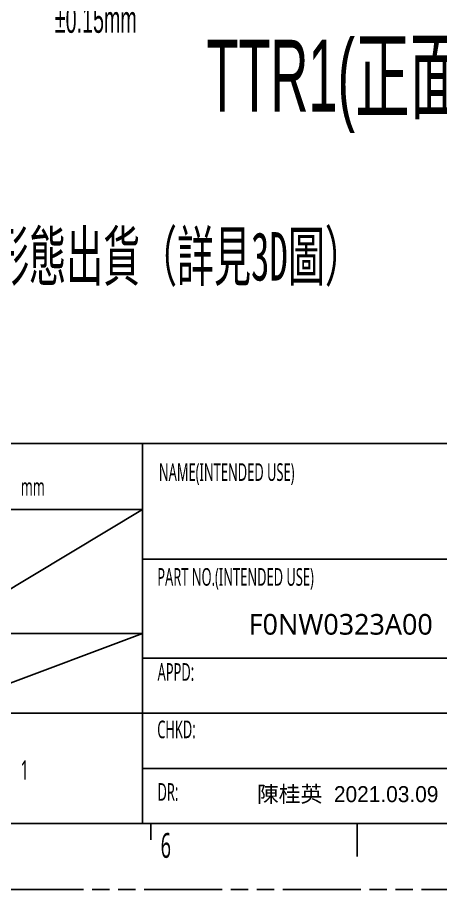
# Model space of a CAD drawing. Header units: millimetres. Extents: x -28 to 350, y 32 to 299.
# Drawn here: x 221.3 to 268.5, y 32 to 129.3 of the extents above; entities that cross this region are included whole.
import ezdxf

# ---------------------------------------------------------------- set-up
doc = ezdxf.new("R2010")
doc.units = ezdxf.units.MM
doc.header["$LTSCALE"] = 19.36
doc.linetypes.add('PHANTOM', pattern=[0.8, 0.45, -0.05, 0.1, -0.05, 0.1, -0.05])
doc.layers.get('0').update_dxf_attribs({"linetype": 'CONTINUOUS'})
doc.layers.add('0PAPERF', color=2, linetype='PHANTOM', plot=False)
doc.layers.add('DIM', color=100, linetype='CONTINUOUS', lineweight=15)
doc.layers.add('備註', color=1, linetype='CONTINUOUS', lineweight=20)
doc.layers.add('susa-t', color=2, linetype='CONTINUOUS')
doc.layers.add('鵬鼎', color=5, linetype='CONTINUOUS')
doc.styles.get("Standard").update_dxf_attribs({"font": 'simplex.shx', "width": 0.56})

msp = doc.modelspace()

# ---------------------------------------------------------------- linework, layer by layer
at = {"color": 0}
for p, q in [((167.999, 81.792), (338.495, 81.792)), ((235.276, 39.398), (235.276, 81.792)), ((167.999, 74.419), (235.276, 74.419)), ((212.236, 60.595), (235.276, 74.419)), ((338.495, 68.889), (235.276, 68.889)), ((338.495, 68.889), (235.276, 68.889)), ((167.999, 60.595), (235.276, 60.595)), ((212.236, 51.972), (235.276, 60.595)), ((338.495, 57.83), (235.276, 57.83)), ((280.435, 51.686), (212.236, 51.686)), ((235.276, 45.542), (280.435, 45.542))]:
    msp.add_line(p, q, dxfattribs=at)
for p, q in [((-17.242, 39.398), (338.495, 39.398)), ((236.198, 39.398), (236.198, 37.555)), ((259.238, 39.398), (259.238, 35.712))]:
    msp.add_line(p, q)
msp.add_lwpolyline([(235.276, 81.792), (338.495, 81.792), (338.495, 68.889), (235.276, 68.889)], close=True, dxfattribs=at)
at = {"layer": '0PAPERF'}
msp.add_line((-27.842, 32.025), (350.11, 32.025), dxfattribs=at)

# ---------------------------------------------------------------- texts
at = {"color": 0, "char_height": 1.96878, "attachment_point": 1}
for s, insert, width in [('{\\fMicrosoft JhengHei|b0|i0|c136|p0;NAME(INTENDED USE)}', (237.093, 79.58), 38.93621), ('{\\fMicrosoft JhengHei|b0|i0|c136|p0;mm}', (221.67, 77.937), 9.15758), ('{\\fMicrosoft JhengHei|b0|i0|c136|p0;PART NO.(INTENDED USE)}', (236.915, 67.888), 39.90136), ('{\\fMicrosoft JhengHei|b0|i0|c136|p0;APPD:}', (236.947, 57.282), 9.15758), ('{\\fMicrosoft JhengHei|b0|i0|c136|p0;CHKD:}', (236.909, 50.877), 9.15758), ('{\\fMicrosoft JhengHei|b0|i0|c136|p0;DR:}', (236.942, 43.895), 9.15758)]:
    msp.add_mtext(s, dxfattribs=dict(at, insert=insert, width=width))
at = {"linetype": 'Continuous', "attachment_point": 1}
for s, insert, char_height, width in [('{\\fMicrosoft JhengHei|b0|i0|c136|p18;\\W1;F0NW0323A00}', (247.113, 62.767), 2.304, 32.64621), ('{\\fPMingLiU|b0|i0|c136|p18;\\W1;陳桂英  2021.03.09}', (248.047, 43.561), 1.78237, 30.91008)]:
    msp.add_mtext(s, dxfattribs=dict(at, insert=insert, char_height=char_height, width=width))
at = {"layer": 'DIM', "insert": (237.296, 38.327), "char_height": 2.7648, "width": 1.68329, "attachment_point": 1}
msp.add_mtext('{\\fMicrosoft JhengHei|b0|i0|c136|p0;\\C0;6}', dxfattribs=at)
at = {"layer": 'susa-t', "linetype": 'Continuous', "insert": (225.478, 135.602), "char_height": 3, "width": 15.50855, "attachment_point": 1}
msp.add_mtext('{\\fPMingLiU|b0|i0|c136|p0;\\C2;鋼片A貼合公差%%P0.15mm}', dxfattribs=at)
at = {"layer": '備註', "linetype": 'Continuous', "insert": (242.396, 126.823), "char_height": 8, "width": 33.5394, "attachment_point": 1}
msp.add_mtext('{\\fPMingLiU-ExtB|b0|i0|c136|p0;TTR1(\\f新細明體|b0|i0|c136|p18;正面\\fPMingLiU-ExtB|b0|i0|c136|p0;)}', dxfattribs=at)
at = {"layer": '備註', "insert": (179.287, 105.368), "char_height": 5.40312, "width": 87.69602, "attachment_point": 1}
msp.add_mtext('{\\fSimSun|b0|i0|c134|p2;折線參考圖,保持折線形態出貨（詳見3D圖）}', dxfattribs=at)
at = {"layer": '鵬鼎', "color": 0, "insert": (221.658, 46.447), "char_height": 2.15403, "width": 2.13266, "attachment_point": 1}
msp.add_mtext('{\\fMicrosoft JhengHei|b0|i0|c136|p0;1}', dxfattribs=at)

doc.saveas('drawing.dxf')
